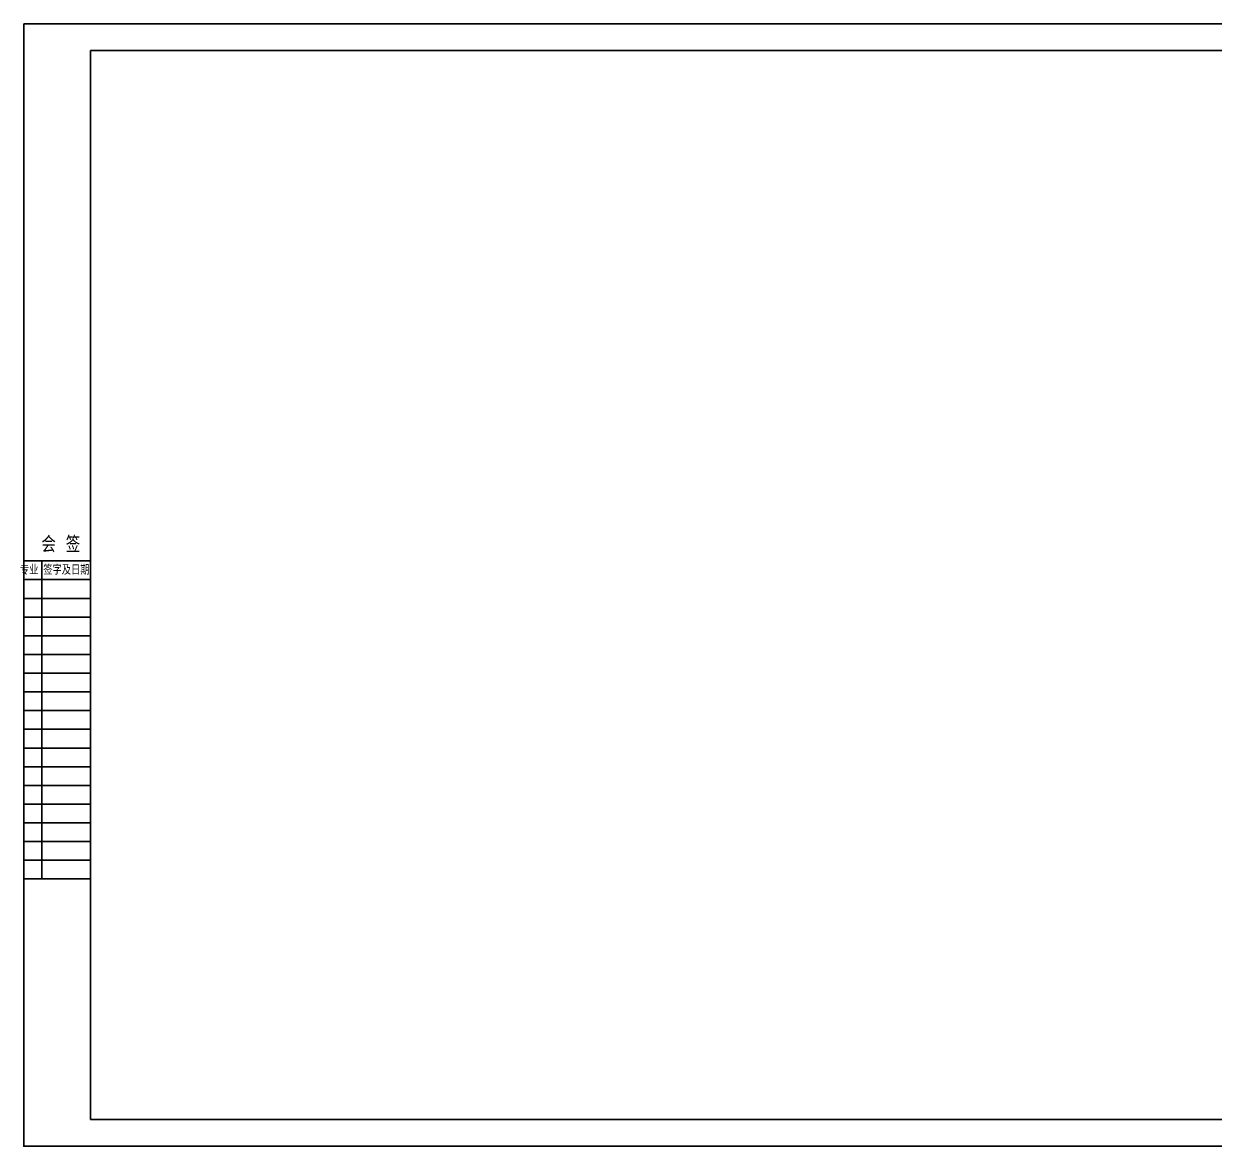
# Model space of a CAD drawing. Extents: x 631 to 1522, y -441 to -21.
# Drawn here: x 631.2 to 1076.7, y -440.8 to -20.8 of the extents above; entities that cross this region are included whole.
import ezdxf
from ezdxf.enums import TextEntityAlignment as Align

# ---------------------------------------------------------------- set-up
doc = ezdxf.new("R2010")
doc.units = 0
doc.header["$MEASUREMENT"] = 0
for name, color, linetype in [('GT_1', 7, 'Continuous'), ('内层矩形', 1, 'Continuous'), ('外层矩形', 1, 'Continuous')]:
    doc.layers.add(name, color=color, linetype=linetype)
doc.styles.add('HZ', font='ROMANS', dxfattribs={"width": 0.7, "bigfont": 'HZTXT'})
doc.styles.add('ROMAND', font='romand.shx', dxfattribs={"width": 0.7, "height": 200, "bigfont": 'OCHINESE.shx'})

# ---------------------------------------------------------------- blocks, each defined once
blk = doc.blocks.new('会签')
at = {"color": 0}
for p, q in [((3629.69, -1305.73), (3604.69, -1305.73)), ((3611.37, -1424.73), (3611.37, -1305.73)), ((3629.69, -1312.73), (3604.69, -1312.73)), ((3629.69, -1319.73), (3604.69, -1319.73)), ((3629.69, -1326.73), (3604.69, -1326.73)), ((3629.69, -1333.73), (3604.69, -1333.73)), ((3629.69, -1340.73), (3604.69, -1340.73)), ((3629.69, -1347.73), (3604.69, -1347.73)), ((3629.69, -1354.73), (3604.69, -1354.73)), ((3629.69, -1361.73), (3604.69, -1361.73)), ((3629.69, -1368.73), (3604.69, -1368.73)), ((3629.69, -1375.73), (3604.69, -1375.73)), ((3629.69, -1382.73), (3604.69, -1382.73)), ((3629.69, -1389.73), (3604.69, -1389.73)), ((3629.69, -1396.73), (3604.69, -1396.73)), ((3629.69, -1403.73), (3604.69, -1403.73)), ((3629.69, -1410.73), (3604.69, -1410.73)), ((3629.69, -1417.73), (3604.69, -1417.73)), ((3629.69, -1424.73), (3604.69, -1424.73))]:
    blk.add_line(p, q, dxfattribs=at)
for s, height, style, width, p in [('会 签  ', 6, 'HZ', 0.9, (3622.23, -1302.52)), ('专业 签字及日期', 3.8, 'ROMAND', 0.7, (3616.25, -1310.89))]:
    blk.add_text(s, height=height, dxfattribs=dict(at, style=style, width=width)).set_placement(p, align=Align.CENTER)

msp = doc.modelspace()

# ---------------------------------------------------------------- linework, layer by layer
at = {"layer": 'GT_1'}
for p, q in [((1522.22, -20.81), (631.22, -20.81)), ((631.22, -440.81), (631.22, -20.81)), ((1522.22, -440.81), (631.22, -440.81))]:
    msp.add_line(p, q, dxfattribs=at)
at = {"layer": 'GT_1', "color": 1}
for p, q in [((1512.22, -30.81), (656.22, -30.81)), ((656.22, -430.81), (656.22, -30.81)), ((1512.22, -430.81), (656.22, -430.81))]:
    msp.add_line(p, q, dxfattribs=at)
at = {"layer": '内层矩形'}
msp.add_lwpolyline([(656.22, -30.81), (1512.22, -30.81), (1512.22, -430.81), (656.22, -430.81)], close=True, dxfattribs=at)
at = {"layer": '外层矩形'}
msp.add_lwpolyline([(631.22, -20.81), (1522.22, -20.81), (1522.22, -440.81), (631.22, -440.81)], close=True, dxfattribs=at)

# ---------------------------------------------------------------- block references
at = {"color": 0}
msp.add_blockref('会签', (-2973.46, 1083.92), dxfattribs=at)

doc.saveas('drawing.dxf')
